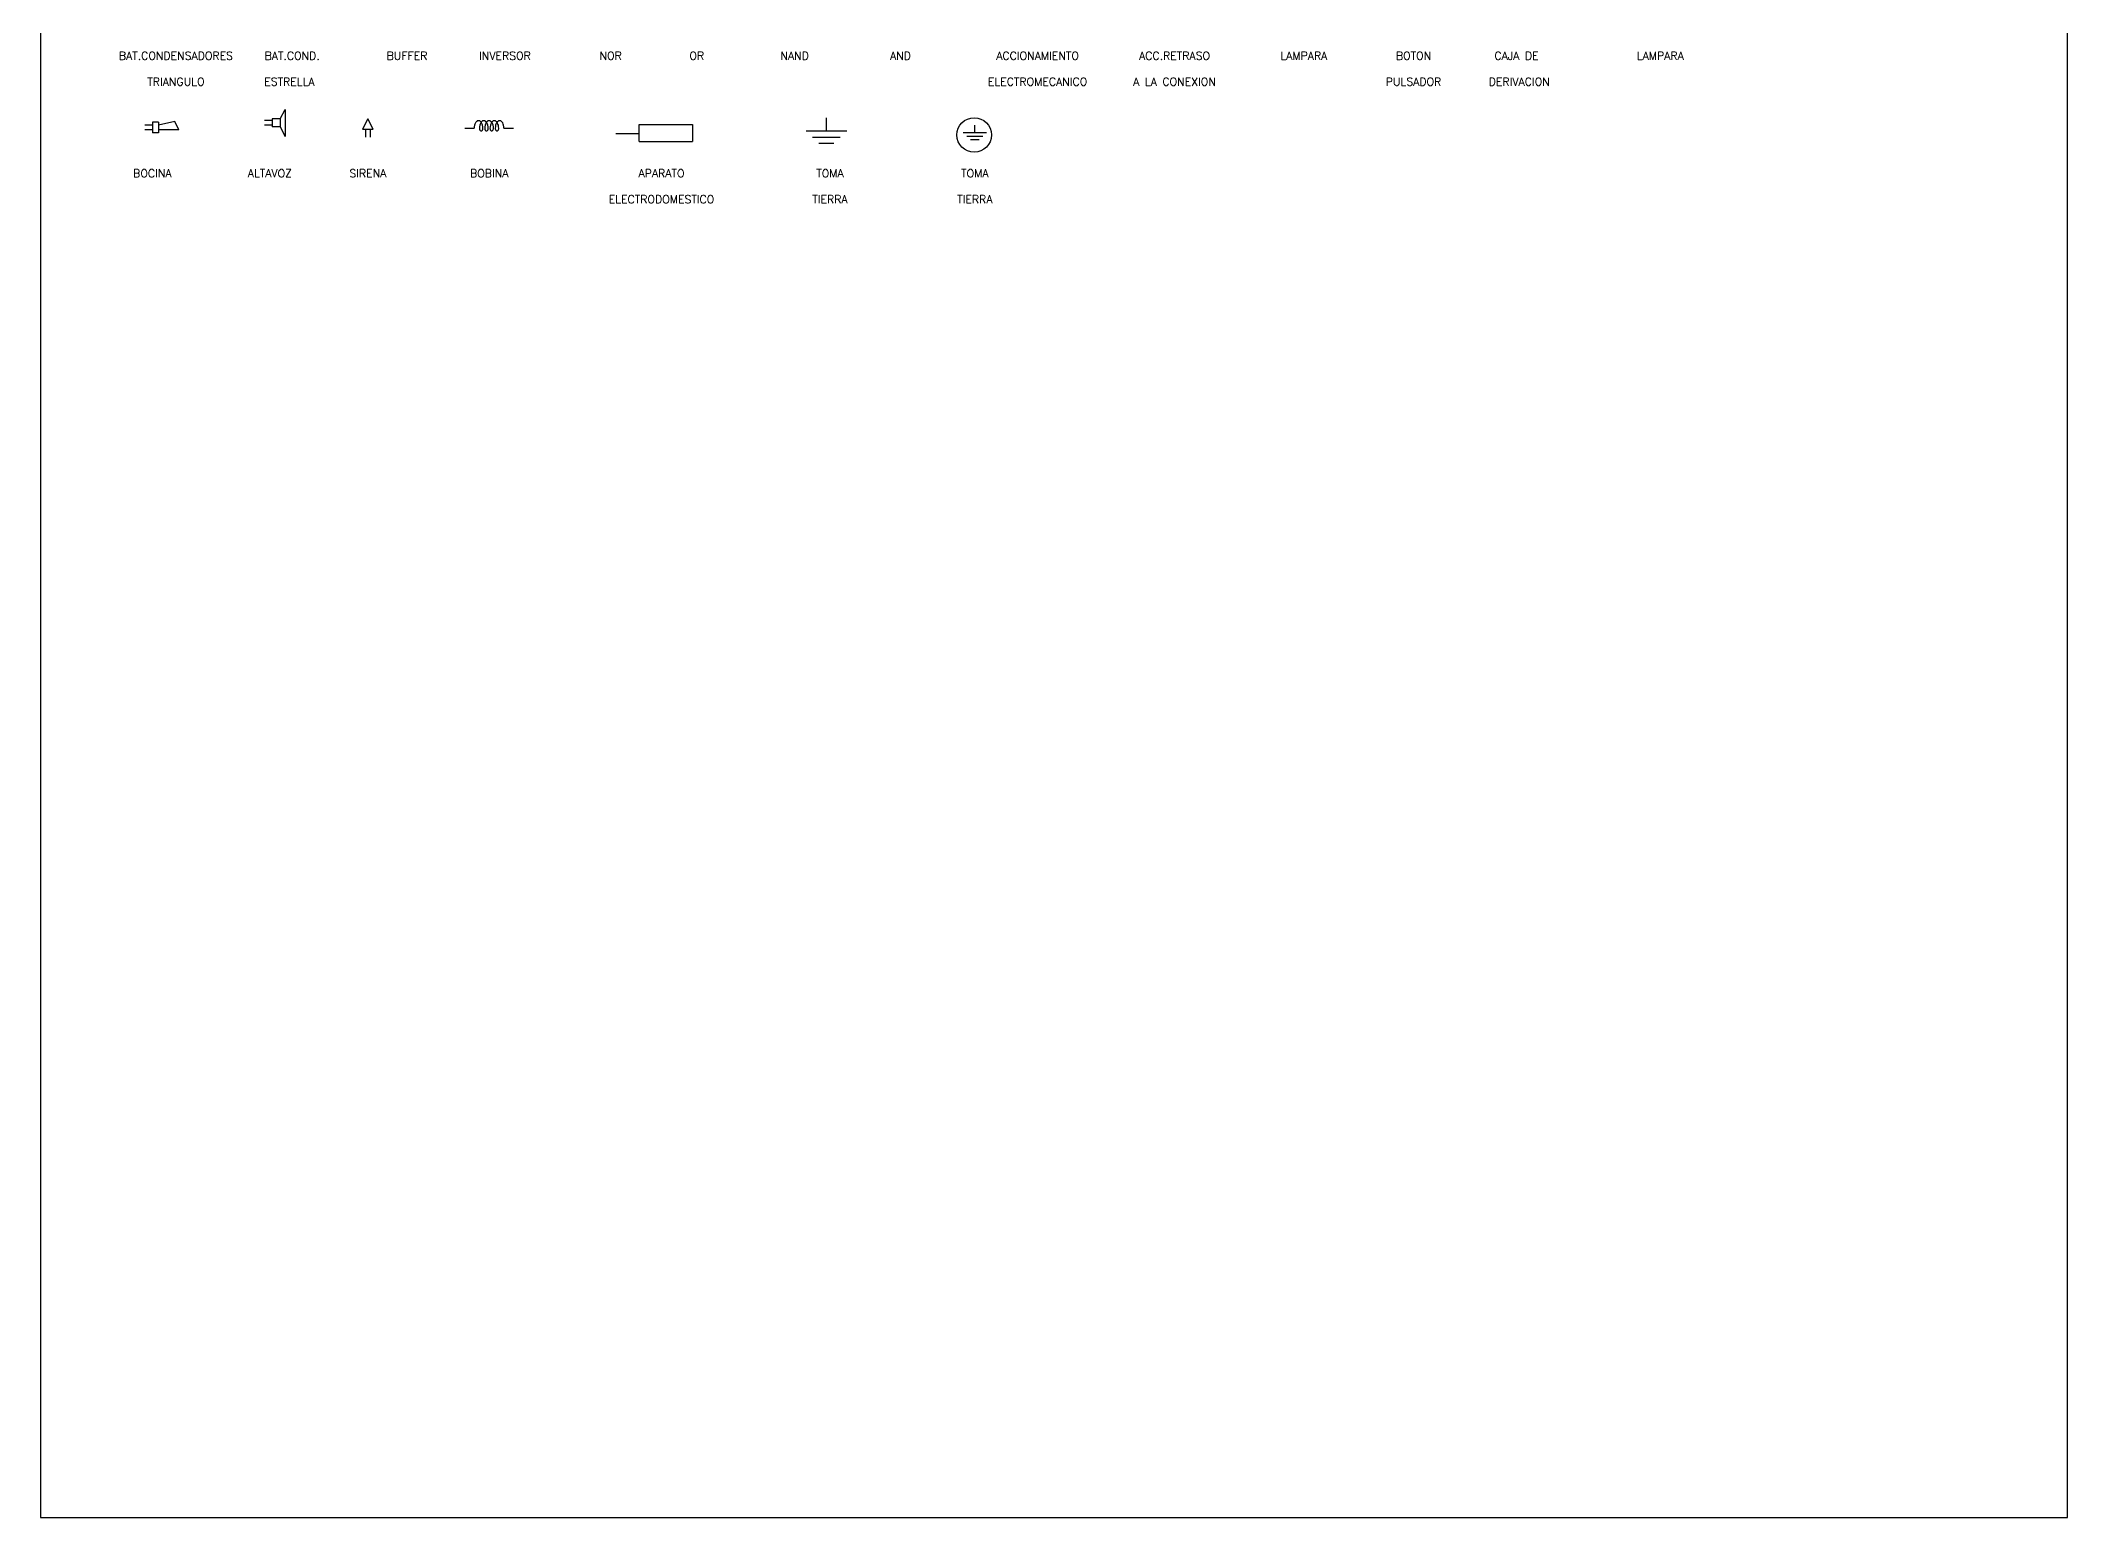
# Model space of a CAD drawing. Header units: inches. Extents: x 15 to 205, y 3 to 280.
# Drawn here: x 14.6 to 204.6, y 3.1 to 141.5 of the extents above; entities that cross this region are included whole.
import ezdxf
from ezdxf.enums import TextEntityAlignment as Align

# ---------------------------------------------------------------- set-up
doc = ezdxf.new("R2010")
doc.units = ezdxf.units.IN
doc.header["$MEASUREMENT"] = 0
doc.styles.add('ROMANS', font='romans', dxfattribs={"height": 1.5})

# ---------------------------------------------------------------- blocks, each defined once
blk = doc.blocks.new('RD')
for p, q in [((0, 0), (2.37, 0)), ((9.82, 0), (12.18, 0))]:
    blk.add_line(p, q)
for points in [[(4.55, 0, 0.023844), (4.46, 1.95, 0.032907), (4.23, 3.34, 0.070525), (3.77, 4.55, 0.271979), (3.46, 4.73, 0.271979), (3.15, 4.55, 0.070525), (2.69, 3.34, 0.032907), (2.46, 1.95, 0.023844), (2.37, 0, 0.023844)], [(5.87, 0, 0.023844), (5.77, 1.95, 0.032907), (5.55, 3.34, 0.070525), (5.08, 4.55, 0.271979), (4.77, 4.73, 0.271979), (4.47, 4.55, 0.070525), (4, 3.34, 0.032907), (3.78, 1.95, 0.023844), (3.68, 0, 0.023844)], [(3.68, 0, 0.026441), (3.72, -0.7, 0.03629), (3.81, -1.2, 0.075932), (3.99, -1.62, 0.259826), (4.12, -1.69, 0.259826), (4.24, -1.62, 0.075932), (4.42, -1.2, 0.03629), (4.51, -0.7, 0.026441), (4.55, 0, 0.026441)], [(7.18, 0, 0.023844), (7.09, 1.95, 0.032907), (6.86, 3.34, 0.070525), (6.4, 4.55, 0.271979), (6.09, 4.73, 0.271979), (5.78, 4.55, 0.070525), (5.32, 3.34, 0.032907), (5.09, 1.95, 0.023844), (5, 0, 0.023844)], [(5, 0, 0.026441), (5.04, -0.7, 0.03629), (5.13, -1.2, 0.075932), (5.31, -1.62, 0.259826), (5.43, -1.69, 0.259826), (5.56, -1.62, 0.075932), (5.74, -1.2, 0.03629), (5.83, -0.7, 0.026441), (5.87, 0, 0.026441)], [(8.5, 0, 0.023844), (8.41, 1.95, 0.032907), (8.18, 3.34, 0.070525), (7.72, 4.55, 0.271979), (7.41, 4.73, 0.271979), (7.1, 4.55, 0.070525), (6.64, 3.34, 0.032907), (6.41, 1.95, 0.023844), (6.32, 0, 0.023844)], [(6.32, 0, 0.026441), (6.35, -0.7, 0.03629), (6.44, -1.2, 0.075932), (6.62, -1.62, 0.259826), (6.75, -1.69, 0.259826), (6.88, -1.62, 0.075932), (7.06, -1.2, 0.03629), (7.15, -0.7, 0.026441), (7.18, 0, 0.026441)], [(9.82, 0, 0.023844), (9.73, 1.95, 0.032907), (9.5, 3.34, 0.070525), (9.03, 4.55, 0.271979), (8.73, 4.73, 0.271979), (8.42, 4.55, 0.070525), (7.95, 3.34, 0.032907), (7.73, 1.95, 0.023844), (7.63, 0, 0.023844)], [(7.63, 0, 0.026441), (7.67, -0.7, 0.03629), (7.76, -1.2, 0.075932), (7.94, -1.62, 0.259826), (8.07, -1.69, 0.259826), (8.19, -1.62, 0.075932), (8.37, -1.2, 0.03629), (8.46, -0.7, 0.026441), (8.5, 0, 0.026441)]]:
    blk.add_lwpolyline(points, format="xyb")

msp = doc.modelspace()

# ---------------------------------------------------------------- linework, layer by layer
for p, q in [((14.63, 280.06), (14.63, 3.06)), ((204.63, 3.06), (204.63, 280.06)), ((14.63, 3.06), (204.63, 3.06))]:
    msp.add_line(p, q)
at = {"color": 7}
for p, q in [((37.09, 134.16), (37.57, 135.05)), ((37.57, 135.05), (37.57, 132.52)), ((25.13, 133.57), (24.4, 133.57)), ((25.13, 133.12), (24.4, 133.12)), ((25.68, 133.84), (25.13, 133.84)), ((25.13, 133.84), (25.13, 132.85)), ((27.21, 133.91), (25.68, 133.57)), ((25.68, 133.84), (25.68, 132.85)), ((27.58, 133.12), (25.68, 133.12)), ((27.58, 133.12), (27.21, 133.91)), ((36.34, 134.01), (35.61, 134.01)), ((36.34, 133.56), (35.61, 133.56)), ((37.09, 134.16), (36.34, 134.16)), ((36.34, 134.16), (36.34, 133.41)), ((37.09, 133.41), (36.34, 133.41)), ((37.09, 134.16), (37.09, 133.41)), ((37.09, 133.41), (37.57, 132.52)), ((45.31, 134.17), (44.81, 133.18)), ((44.81, 133.18), (45.8, 133.18)), ((45.08, 133.18), (45.08, 132.45)), ((45.8, 133.18), (45.31, 134.17)), ((45.53, 133.18), (45.53, 132.45)), ((70.75, 133.64), (75.75, 133.64)), ((70.75, 132.04), (70.75, 133.64)), ((75.75, 133.64), (75.75, 132.04)), ((86.4, 133.04), (90.2, 133.04)), ((88.3, 133.04), (88.3, 134.25)), ((102.21, 132.89), (102.21, 133.58)), ((25.68, 132.85), (25.13, 132.85)), ((68.56, 132.79), (70.75, 132.79)), ((70.75, 132.04), (75.75, 132.04)), ((87, 132.44), (89.6, 132.44)), ((89, 131.84), (87.6, 131.84)), ((101.12, 132.89), (103.29, 132.89)), ((101.46, 132.55), (102.95, 132.55)), ((102.61, 132.2), (101.8, 132.2))]:
    msp.add_line(p, q, dxfattribs=at)
msp.add_circle((102.15, 132.65), 1.62, dxfattribs=at)

# ---------------------------------------------------------------- block references
at = {"color": 7, "xscale": 0.375, "yscale": 0.15, "zscale": 0.375}
msp.add_blockref('RD', (54.39, 133.28), dxfattribs=at)

# ---------------------------------------------------------------- texts
at = {"color": 7, "style": 'ROMANS'}
for s, p in [('BAT.CONDENSADORES', (27.32, 139.7)), (' BAT.COND.', (37.96, 139.7)), ('BUFFER', (48.98, 139.7)), ('INVERSOR', (58.16, 139.7)), ('NOR', (68.07, 139.7)), ('OR', (76.14, 139.7)), ('NAND', (85.32, 139.7)), ('AND', (95.24, 139.7)), ('ACCIONAMIENTO', (108.09, 139.7)), ('ACC.RETRASO', (120.93, 139.7)), ('LAMPARA', (133.05, 139.7)), ('BOTON', (143.33, 139.7)), ('CAJA DE ', (153.24, 139.7)), ('LAMPARA', (166.46, 139.7)), ('TRIANGULO', (27.32, 137.27)), ('ESTRELLA', (37.96, 137.27)), ('ELECTROMECANICO', (108.09, 137.27)), ('A LA CONEXION', (120.93, 137.27)), ('PULSADOR', (143.33, 137.27)), ('DERIVACION', (153.24, 137.27)), ('BOCINA', (25.11, 128.68)), ('ALTAVOZ', (36.13, 128.68)), ('SIRENA', (45.31, 128.68)), ('BOBINA', (56.69, 128.68)), ('APARATO', (72.84, 128.68)), ('TOMA', (88.63, 128.68)), ('TOMA', (102.21, 128.68)), ('ELECTRODOMESTICO', (72.84, 126.25)), ('TIERRA', (88.63, 126.25)), ('TIERRA', (102.21, 126.25))]:
    msp.add_text(s, height=0.75, dxfattribs=at).set_placement(p, align=Align.CENTER)

doc.saveas('drawing.dxf')
